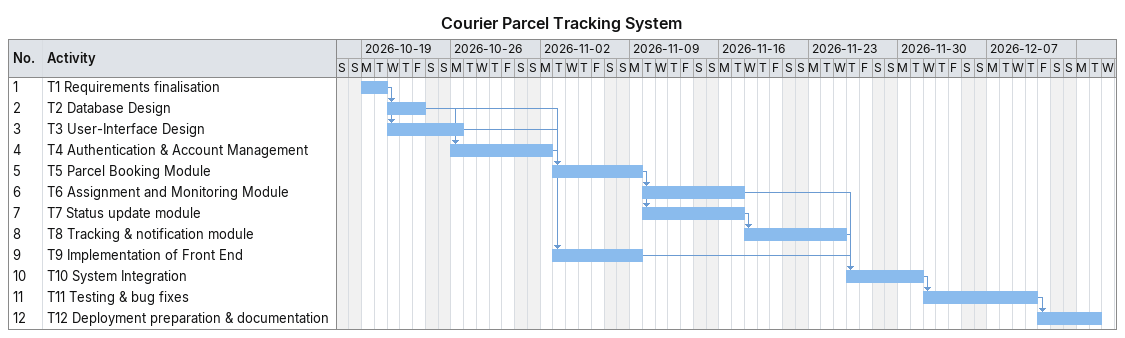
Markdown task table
Courier Parcel Tracking System

| ID | Task | Start | Finish | Predecessors |
|---|---|---|---|---|
| 1 | T1 Requirements finalisation | 2026-10-19 | 2026-10-20 |  |
| 2 | T2 Database Design | 2026-10-21 | 2026-10-23 | 1 |
| 3 | T3 User-Interface Design | 2026-10-21 | 2026-10-26 | 1 |
| 4 | T4 Authentication & Account Management | 2026-10-26 | 2026-11-02 | 2 |
| 5 | T5 Parcel Booking Module | 2026-11-03 | 2026-11-09 | 2, 4 |
| 6 | T6 Assignment and Monitoring Module | 2026-11-10 | 2026-11-17 | 5 |
| 7 | T7 Status update module | 2026-11-10 | 2026-11-17 | 5 |
| 8 | T8 Tracking & notification module | 2026-11-18 | 2026-11-25 | 7 |
| 9 | T9 Implementation of Front End | 2026-11-03 | 2026-11-09 | 3, 4 |
| 10 | T10 System Integration | 2026-11-26 | 2026-12-01 | 6, 8, 9 |
| 11 | T11 Testing & bug fixes | 2026-12-02 | 2026-12-10 | 10 |
| 12 | T12 Deployment preparation & documentation | 2026-12-11 | 2026-12-15 | 11 |
